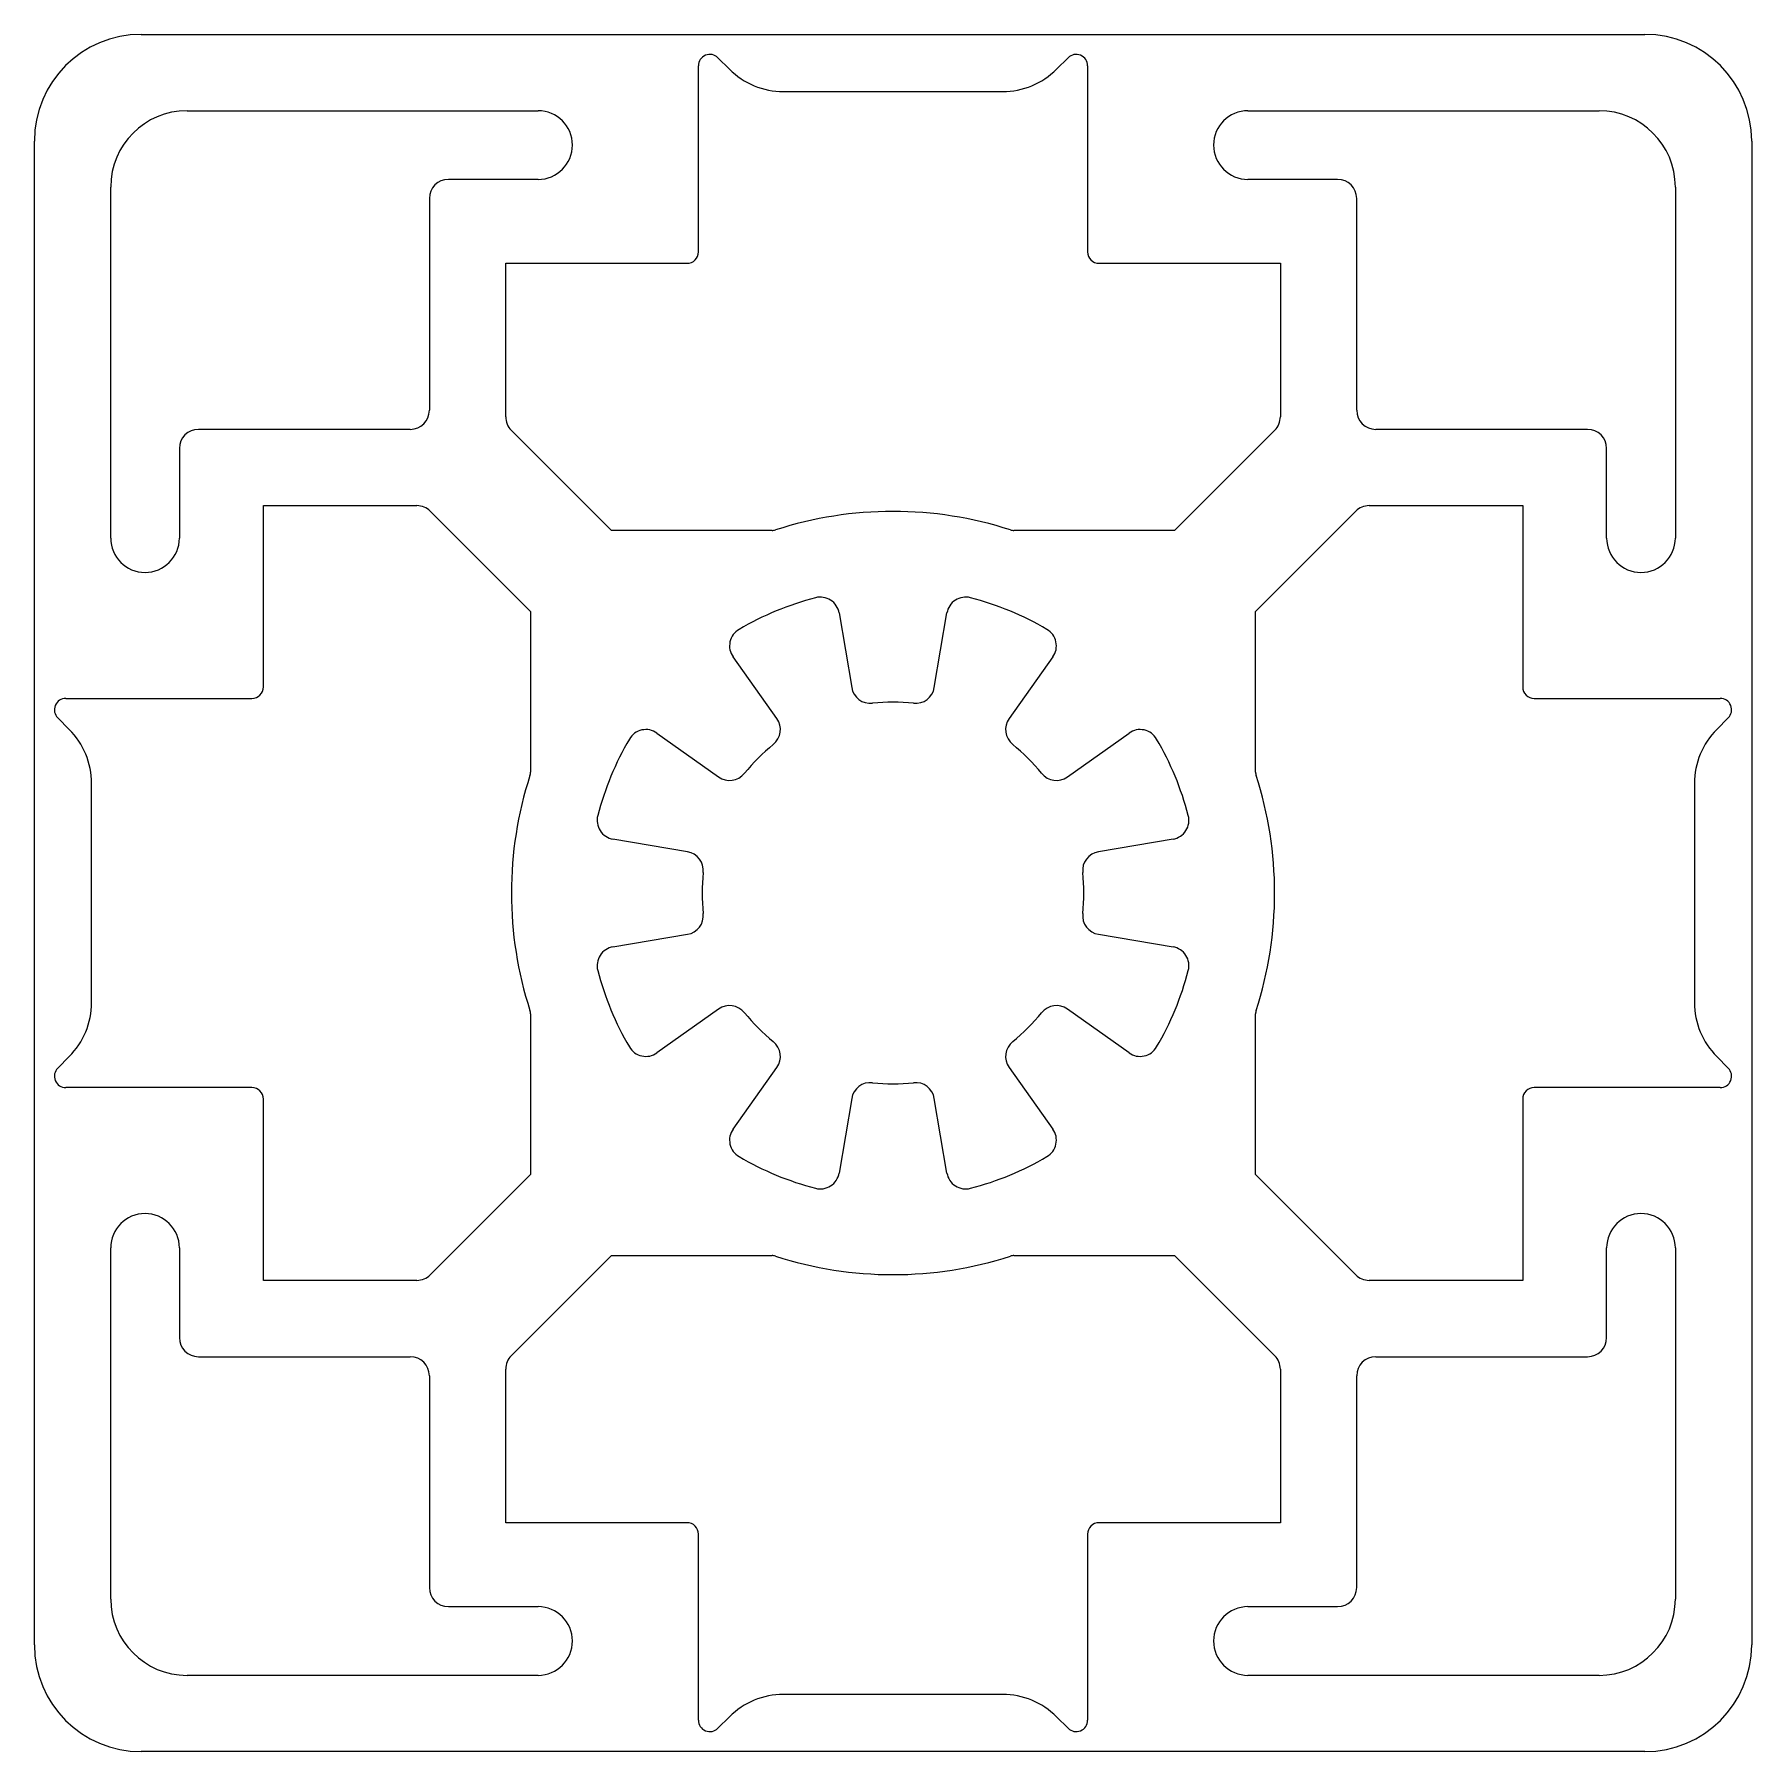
# Model space of a CAD drawing. Extents: x 1654.2 to 1699.2, y 2009.4 to 2054.4.
import ezdxf

# ---------------------------------------------------------------- set-up
doc = ezdxf.new("R2010")
doc.units = 0
doc.layers.get('0').update_dxf_attribs({"linetype": 'CONTINUOUS'})

msp = doc.modelspace()

# ---------------------------------------------------------------- linework, layer by layer
for p, q in [((1656.972, 2054.378), (1696.372, 2054.378)), ((1671.572, 2048.678), (1671.572, 2053.553)), ((1672.084, 2053.765), (1672.385, 2053.464)), ((1680.958, 2053.464), (1681.259, 2053.765)), ((1681.772, 2053.553), (1681.772, 2048.678)), ((1673.799, 2052.878), (1679.544, 2052.878)), ((1658.172, 2052.378), (1667.372, 2052.378)), ((1685.972, 2052.378), (1695.172, 2052.378)), ((1654.172, 2012.178), (1654.172, 2051.578)), ((1699.172, 2051.578), (1699.172, 2012.178)), ((1656.172, 2041.178), (1656.172, 2050.378)), ((1667.372, 2050.578), (1665.022, 2050.578)), ((1688.322, 2050.578), (1685.972, 2050.578)), ((1697.172, 2050.378), (1697.172, 2041.178)), ((1664.522, 2050.078), (1664.522, 2044.528)), ((1688.822, 2044.528), (1688.822, 2050.078)), ((1666.522, 2044.357), (1666.522, 2048.378)), ((1666.522, 2048.378), (1671.272, 2048.378)), ((1682.072, 2048.378), (1686.822, 2048.378)), ((1686.822, 2048.378), (1686.822, 2044.357)), ((1664.022, 2044.028), (1658.472, 2044.028)), ((1669.293, 2041.378), (1666.668, 2044.003)), ((1686.675, 2044.003), (1684.05, 2041.378)), ((1694.872, 2044.028), (1689.322, 2044.028)), ((1657.972, 2043.528), (1657.972, 2041.178)), ((1695.372, 2041.178), (1695.372, 2043.528)), ((1660.172, 2037.278), (1660.172, 2042.028)), ((1660.172, 2042.028), (1664.193, 2042.028)), ((1664.547, 2041.882), (1667.172, 2039.257)), ((1686.172, 2039.257), (1688.796, 2041.882)), ((1689.15, 2042.028), (1693.172, 2042.028)), ((1693.172, 2042.028), (1693.172, 2037.278)), ((1673.501, 2041.378), (1669.293, 2041.378)), ((1684.05, 2041.378), (1679.842, 2041.378)), ((1667.172, 2039.257), (1667.172, 2035.048)), ((1675.26, 2039.216), (1675.589, 2037.263)), ((1677.754, 2037.263), (1678.084, 2039.216)), ((1686.172, 2035.048), (1686.172, 2039.257)), ((1673.629, 2036.451), (1672.482, 2038.065)), ((1680.861, 2038.065), (1679.714, 2036.451)), ((1654.997, 2036.978), (1659.872, 2036.978)), ((1693.472, 2036.978), (1698.347, 2036.978)), ((1655.086, 2036.165), (1654.784, 2036.466)), ((1698.559, 2036.466), (1698.257, 2036.165)), ((1670.485, 2036.068), (1672.099, 2034.921)), ((1681.245, 2034.921), (1682.858, 2036.068)), ((1655.672, 2029.006), (1655.672, 2034.751)), ((1697.672, 2034.751), (1697.672, 2029.006)), ((1671.287, 2032.96), (1669.334, 2033.29)), ((1684.009, 2033.29), (1682.057, 2032.96)), ((1669.334, 2030.466), (1671.287, 2030.796)), ((1682.057, 2030.796), (1684.009, 2030.466)), ((1667.172, 2028.708), (1667.172, 2024.5)), ((1672.099, 2028.836), (1670.485, 2027.688)), ((1682.858, 2027.688), (1681.245, 2028.836)), ((1686.172, 2024.5), (1686.172, 2028.708)), ((1654.784, 2027.29), (1655.086, 2027.592)), ((1672.482, 2025.692), (1673.629, 2027.305)), ((1679.714, 2027.305), (1680.861, 2025.692)), ((1698.257, 2027.592), (1698.559, 2027.29)), ((1659.872, 2026.778), (1654.997, 2026.778)), ((1660.172, 2021.728), (1660.172, 2026.478)), ((1675.589, 2026.493), (1675.26, 2024.541)), ((1678.084, 2024.541), (1677.754, 2026.493)), ((1693.172, 2026.478), (1693.172, 2021.728)), ((1698.347, 2026.778), (1693.472, 2026.778)), ((1667.172, 2024.5), (1664.547, 2021.875)), ((1688.796, 2021.875), (1686.172, 2024.5)), ((1656.172, 2013.378), (1656.172, 2022.578)), ((1657.972, 2022.578), (1657.972, 2020.228)), ((1666.668, 2019.753), (1669.293, 2022.378)), ((1669.293, 2022.378), (1673.501, 2022.378)), ((1679.842, 2022.378), (1684.05, 2022.378)), ((1684.05, 2022.378), (1686.675, 2019.753)), ((1695.372, 2020.228), (1695.372, 2022.578)), ((1697.172, 2022.578), (1697.172, 2013.378)), ((1664.193, 2021.728), (1660.172, 2021.728)), ((1693.172, 2021.728), (1689.15, 2021.728)), ((1658.472, 2019.728), (1664.022, 2019.728)), ((1689.322, 2019.728), (1694.872, 2019.728)), ((1664.522, 2019.228), (1664.522, 2013.678)), ((1666.522, 2015.378), (1666.522, 2019.4)), ((1686.822, 2019.4), (1686.822, 2015.378)), ((1688.822, 2013.678), (1688.822, 2019.228)), ((1671.272, 2015.378), (1666.522, 2015.378)), ((1686.822, 2015.378), (1682.072, 2015.378)), ((1671.572, 2010.203), (1671.572, 2015.078)), ((1681.772, 2015.078), (1681.772, 2010.203)), ((1665.022, 2013.178), (1667.372, 2013.178)), ((1685.972, 2013.178), (1688.322, 2013.178)), ((1667.372, 2011.378), (1658.172, 2011.378)), ((1695.172, 2011.378), (1685.972, 2011.378)), ((1679.544, 2010.878), (1673.799, 2010.878)), ((1672.385, 2010.292), (1672.084, 2009.991)), ((1681.259, 2009.991), (1680.958, 2010.292)), ((1696.372, 2009.378), (1656.972, 2009.378))]:
    msp.add_line(p, q)
for centre, radius, start, end in [((1656.972, 2051.578), 2.8, 90, 180), ((1696.372, 2051.578), 2.8, 0, 90), ((1671.872, 2053.553), 0.3, 45, 180), ((1681.472, 2053.553), 0.3, 0, 135), ((1673.799, 2054.878), 2, 225, 270), ((1679.544, 2054.878), 2, 270, 315), ((1658.172, 2050.378), 2, 90, 180), ((1667.372, 2051.478), 0.9, 270, 90), ((1685.972, 2051.478), 0.9, 90, 270), ((1695.172, 2050.378), 2, 0, 90), ((1665.022, 2050.078), 0.5, 90, 180), ((1688.322, 2050.078), 0.5, 0, 90), ((1671.272, 2048.678), 0.3, 270, 0), ((1682.072, 2048.678), 0.3, 180, 270), ((1664.022, 2044.528), 0.5, 270, 0), ((1667.022, 2044.357), 0.5, 180, 225), ((1686.322, 2044.357), 0.5, 315, 0), ((1689.322, 2044.528), 0.5, 180, 270), ((1658.472, 2043.528), 0.5, 90, 180), ((1694.872, 2043.528), 0.5, 0, 90), ((1664.193, 2041.528), 0.5, 45, 90), ((1676.672, 2031.878), 10, 72.0743, 107.9257), ((1689.15, 2041.528), 0.5, 90, 135), ((1673.501, 2041.678), 0.3, 270, 287.9257), ((1679.842, 2041.678), 0.3, 252.0743, 270), ((1657.072, 2041.178), 0.9, 180, 0), ((1696.272, 2041.178), 0.9, 180, 0), ((1676.672, 2031.878), 8, 104.7145, 120.2855), ((1674.767, 2039.132), 0.5, 9.5906, 104.7145), ((1678.577, 2039.132), 0.5, 75.2855, 170.4094), ((1676.672, 2031.878), 8, 59.7145, 75.2855), ((1672.889, 2038.355), 0.5, 120.2855, 215.4094), ((1680.454, 2038.355), 0.5, 324.5906, 59.7145), ((1659.872, 2037.278), 0.3, 270, 0), ((1676.082, 2037.347), 0.5, 189.5906, 276.1489), ((1677.261, 2037.347), 0.5, 263.8511, 350.4094), ((1693.472, 2037.278), 0.3, 180, 270), ((1654.997, 2036.678), 0.3, 90, 225), ((1676.672, 2031.878), 5, 83.8511, 96.1489), ((1698.347, 2036.678), 0.3, 315, 90), ((1673.221, 2036.162), 0.5, 308.8511, 35.4094), ((1680.122, 2036.162), 0.5, 144.5906, 231.1489), ((1653.672, 2034.751), 2, 0, 45), ((1676.672, 2031.878), 8, 149.7145, 165.2855), ((1670.195, 2035.661), 0.5, 54.5906, 149.7145), ((1683.148, 2035.661), 0.5, 30.2855, 125.4094), ((1676.672, 2031.878), 8, 14.7145, 30.2855), ((1699.672, 2034.751), 2, 135, 180), ((1676.672, 2031.878), 5, 128.8511, 141.1489), ((1676.672, 2031.878), 5, 38.8511, 51.1489), ((1676.672, 2031.878), 10, 162.0743, 197.9257), ((1666.872, 2035.048), 0.3, 342.0743, 0), ((1672.388, 2035.328), 0.5, 234.5906, 321.1489), ((1680.955, 2035.328), 0.5, 218.8511, 305.4094), ((1686.472, 2035.048), 0.3, 180, 197.9257), ((1676.672, 2031.878), 10, 342.0743, 17.9257), ((1669.418, 2033.783), 0.5, 165.2855, 260.4094), ((1683.926, 2033.783), 0.5, 279.5906, 14.7145), ((1671.203, 2032.467), 0.5, 353.8511, 80.4094), ((1682.14, 2032.467), 0.5, 99.5906, 186.1489), ((1676.672, 2031.878), 5, 173.8511, 186.1489), ((1676.672, 2031.878), 5, 353.8511, 6.1489), ((1671.203, 2031.289), 0.5, 279.5906, 6.1489), ((1682.14, 2031.289), 0.5, 173.8511, 260.4094), ((1669.418, 2029.973), 0.5, 99.5906, 194.7145), ((1683.926, 2029.973), 0.5, 345.2855, 80.4094), ((1676.672, 2031.878), 8, 194.7145, 210.2855), ((1676.672, 2031.878), 8, 329.7145, 345.2855), ((1653.672, 2029.006), 2, 315, 360), ((1666.872, 2028.708), 0.3, 0, 17.9257), ((1672.388, 2028.428), 0.5, 38.8511, 125.4094), ((1676.672, 2031.878), 5, 218.8511, 231.1489), ((1676.672, 2031.878), 5, 308.8511, 321.1489), ((1680.955, 2028.428), 0.5, 54.5906, 141.1489), ((1686.472, 2028.708), 0.3, 162.0743, 180), ((1699.672, 2029.006), 2, 180, 225), ((1670.195, 2028.096), 0.5, 210.2855, 305.4094), ((1673.221, 2027.595), 0.5, 324.5906, 51.1489), ((1680.122, 2027.595), 0.5, 128.8511, 215.4094), ((1683.148, 2028.096), 0.5, 234.5906, 329.7145), ((1654.997, 2027.078), 0.3, 135, 270), ((1698.347, 2027.078), 0.3, 270, 45), ((1676.082, 2026.41), 0.5, 83.8511, 170.4094), ((1676.672, 2031.878), 5, 263.8511, 276.1489), ((1677.261, 2026.41), 0.5, 9.5906, 96.1489), ((1659.872, 2026.478), 0.3, 0, 90), ((1693.472, 2026.478), 0.3, 90, 180), ((1672.889, 2025.402), 0.5, 144.5906, 239.7145), ((1680.454, 2025.402), 0.5, 300.2855, 35.4094), ((1676.672, 2031.878), 8, 239.7145, 255.2855), ((1676.672, 2031.878), 8, 284.7145, 300.2855), ((1674.767, 2024.624), 0.5, 255.2855, 350.4094), ((1678.577, 2024.624), 0.5, 189.5906, 284.7145), ((1657.072, 2022.578), 0.9, 0, 180), ((1696.272, 2022.578), 0.9, 0, 180), ((1673.501, 2022.078), 0.3, 72.0743, 90), ((1676.672, 2031.878), 10, 252.0743, 287.9257), ((1679.842, 2022.078), 0.3, 90, 107.9257), ((1664.193, 2022.228), 0.5, 270, 315), ((1689.15, 2022.228), 0.5, 225, 270), ((1658.472, 2020.228), 0.5, 180, 270), ((1694.872, 2020.228), 0.5, 270, 360), ((1664.022, 2019.228), 0.5, 0, 90), ((1667.022, 2019.4), 0.5, 135, 180), ((1686.322, 2019.4), 0.5, 0, 45), ((1689.322, 2019.228), 0.5, 90, 180), ((1671.272, 2015.078), 0.3, 0, 90), ((1682.072, 2015.078), 0.3, 90, 180), ((1658.172, 2013.378), 2, 180, 270), ((1665.022, 2013.678), 0.5, 180, 270), ((1688.322, 2013.678), 0.5, 270, 0), ((1695.172, 2013.378), 2, 270, 0), ((1667.372, 2012.278), 0.9, 270, 90), ((1685.972, 2012.278), 0.9, 90, 270), ((1656.972, 2012.178), 2.8, 180, 270), ((1696.372, 2012.178), 2.8, 270, 0), ((1673.799, 2008.878), 2, 90, 135), ((1679.544, 2008.878), 2, 45, 90), ((1671.872, 2010.203), 0.3, 180, 315), ((1681.472, 2010.203), 0.3, 225, 0)]:
    msp.add_arc(centre, radius, start, end)

doc.saveas('drawing.dxf')
